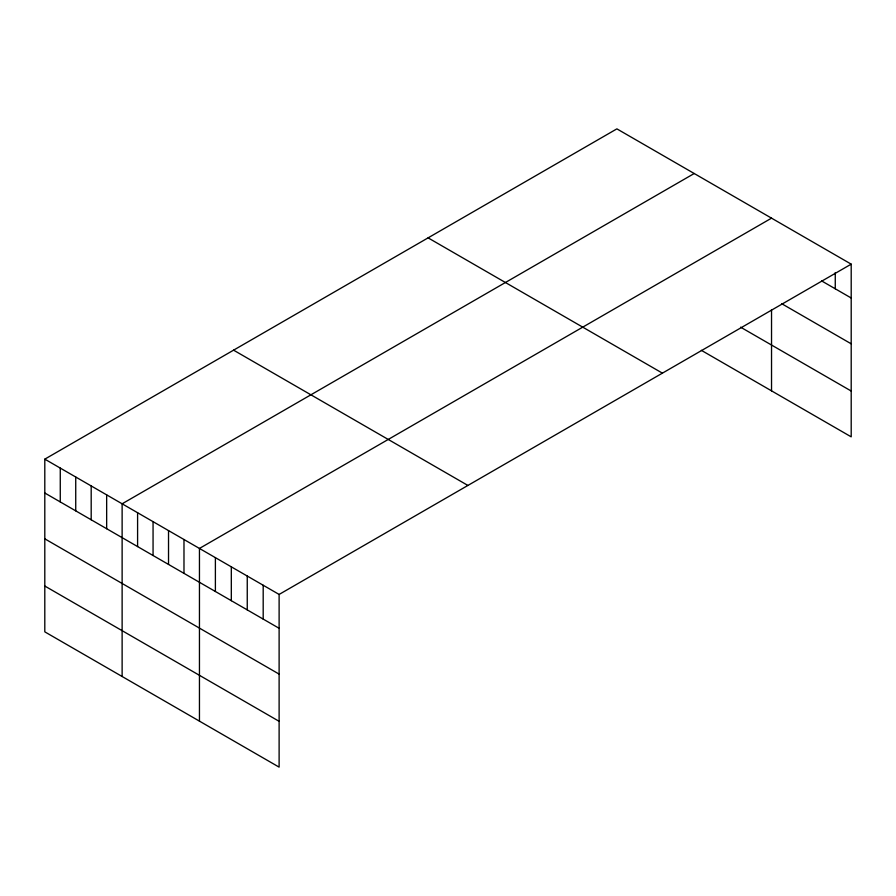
<?xml version="1.0" encoding="UTF-8"?>
<svg xmlns="http://www.w3.org/2000/svg" width="896" height="896" viewBox="0 0 896 896"><rect width="100%" height="100%" fill="white"/><g stroke="black" fill="none" stroke-linecap="round" stroke-linejoin="round"><path stroke-width="1.34" d="M851.2 264.152L279.115 594.44L279.115 767.133L44.8 631.848L44.8 459.155L616.885 128.867L851.2 264.152L851.2 436.845L701.344 350.325M694.21 173.51L122.125 503.798L122.125 676.491M771.534 218.154L199.45 548.442L199.45 721.134M821.61 280.907L851.2 297.998M781.771 303.733L851.2 343.818M740.6 327.174L851.2 391.026M428.098 237.866L662.413 373.15M233.587 350.168L467.902 485.442M44.8 459.155L279.115 594.44M44.8 493.002L279.115 628.286M44.8 538.821L279.115 674.106M44.8 586.029L279.115 721.314M835.262 272.552L835.262 288.792M771.534 309.624L771.534 390.846M263.189 585.245L263.189 619.08M247.251 576.038L247.251 609.885M231.314 566.843L231.314 600.69M215.387 557.648L215.387 591.483M183.982 539.515L183.982 573.362M168.526 530.589L168.526 564.424M153.059 521.662L153.059 555.498M137.592 512.725L137.592 546.571M106.658 494.872L106.658 528.718M91.19 485.946L91.19 519.781M75.734 477.019L75.734 510.854M60.267 468.082L60.267 501.928"/></g></svg>
